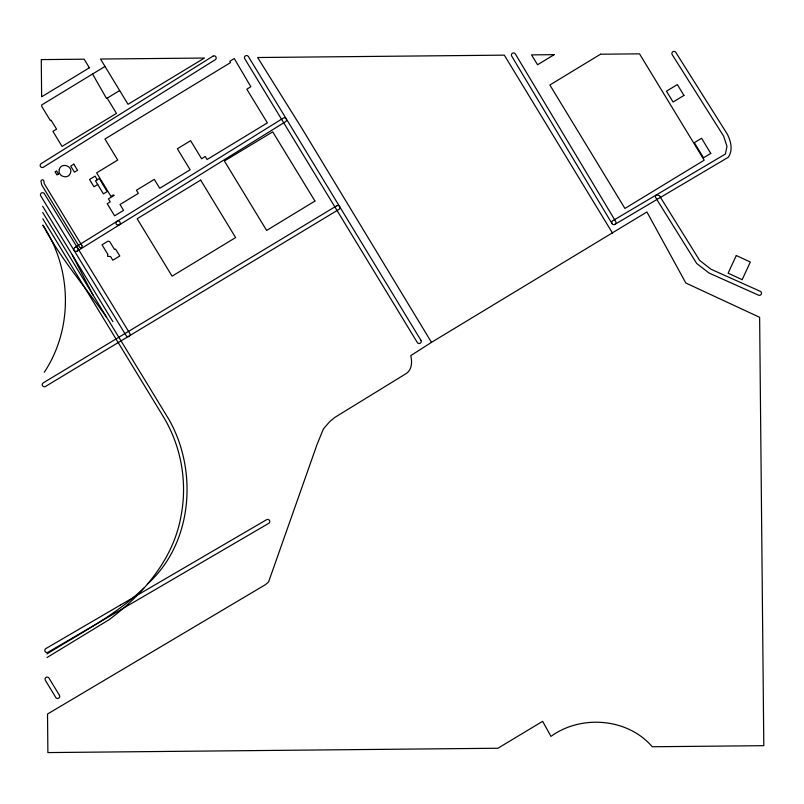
<?xml version="1.0" encoding="UTF-8"?>
<svg xmlns="http://www.w3.org/2000/svg" width="804" height="804" viewBox="0 0 804 804"><rect width="100%" height="100%" fill="white"/><g stroke="black" fill="none" stroke-linecap="round" stroke-linejoin="round"><path stroke-width="1.21" d="M44.26 372.302C73.264 328.635 71.978 269.189 43.225 225.703L42.863 225.11L43.125 225.542M46.984 657.551L108.852 619.854C142.901 594.558 173.192 559.634 180.89 516.681C187.734 482.44 181.222 445.818 162.951 416.05L42.803 218.799M147.444 584.026C192.689 543.494 198.106 471.134 169.111 419.748L42.743 212.477M143.725 588.146C115.424 615.472 80.048 633.341 46.954 653.964M431.487 342.353L410.774 355.629C412.261 362.132 412.12 370.071 405.668 373.88L334.846 417.397L329.821 421.507L323.399 428.924L317.047 444.491L268.596 581.905L265.561 584.588L47.526 714.022L47.888 752.584L497.927 748.243L542.64 721.309L550.961 736.374C581.101 714.465 627.693 718.042 652.255 746.755L763.8 745.68L759.629 317.309L685.832 283.018L646.918 211.965L431.487 342.353L301.952 128.459L257.632 57.526L504.309 55.144L612.507 233.09M74.802 247.562L283.38 118.067A2.121 2.121 0 0 1 286.274 118.851A2.121 2.121 0 0 1 285.49 121.746L77.084 251.139M97.706 184.458L94.008 186.769L89.545 179.483L95.053 176.106L97.304 179.754L99.254 178.568L99.746 179.382L100.369 179.001L96.631 172.86L117.726 160.036L104.952 139.022L230.567 62.581L229.773 61.275L234.286 58.541L250.838 86.731L246.818 89.214L267.38 122.891L207.08 159.524L205.221 156.458L201.613 158.77L190.608 140.69L177.362 148.75L190.146 169.785L159.735 188.287L154.298 179.362L136.449 190.226L138.358 193.372L120.027 204.517L123.575 210.377L114.59 215.824L107.213 203.683L110.218 201.854L108.409 198.879L114.238 195.342L113.284 194.93L110.932 196.357L100.982 179.995L100.359 180.387L107.173 191.603L103.425 193.875L95.505 180.85L97.304 179.754M105.012 66.441L128.037 104.309L204.427 58.039L100.51 59.034L105.012 66.441L41.718 104.952L41.728 106.379L50.371 120.58L51.044 120.178L56.581 129.142L52.913 131.343L62.059 146.418L116.469 113.384L107.193 98.128M119.675 90.561L106.54 98.53L92.56 74.018M614.929 224.366L656.848 199.553L696.686 263.471L708.977 272.998L758.524 295.168A2.121 2.121 0 0 0 761.328 294.093A2.121 2.121 0 0 0 760.262 291.299L710.947 269.229L699.601 260.365L659.35 195.553L656.476 194.849A2.121 2.121 0 0 0 655.732 197.754A2.121 2.121 0 0 0 658.627 198.498L728.364 157.222C733.087 150.097 730.947 141.584 727.499 134.459L675.792 52.381A2.121 2.121 0 0 0 672.868 51.717A2.121 2.121 0 0 0 672.204 54.642L723.56 136.037L726.997 146.348L725.399 154.046L612.769 220.718A2.121 2.121 0 0 0 612.025 223.623A2.121 2.121 0 0 0 614.929 224.366A2.121 2.121 0 0 0 615.663 221.452L515.354 53.968A2.121 2.121 0 0 0 512.449 53.235A2.121 2.121 0 0 0 511.716 56.139L612.025 223.633M106.379 317.027C85.123 286.686 60.601 258.667 43.225 225.703M42.682 206.266L112.892 321.65M72.26 254.878L93.043 295.098M107.736 254.175L107.575 256.315L110.56 256.536L112.811 260.215L119.786 255.973L115.595 249.109L114.5 249.471L109.686 241.552L108.017 241.15L102.018 244.798L107.736 254.175M59.275 169.604C57.295 176.227 67.727 179.845 70.29 173.433C73.687 166.147 61.154 161.745 59.275 169.604M736.293 255.521L728.122 273.189L742.162 279.671L750.323 262.014L736.293 255.521M212.97 56.149L41.165 163.614A2.121 2.121 0 0 0 40.491 166.539A2.121 2.121 0 0 0 43.416 167.212L215.211 59.737A2.121 2.121 0 0 0 215.884 56.823A2.121 2.121 0 0 0 212.97 56.149M73.797 164.157L70.702 166.076L74.47 172.177L77.576 170.277L73.797 164.157M89.365 67.787L41.637 96.822L41.275 59.607L84.169 59.194L89.365 67.787M200.678 180.116L137.162 218.738L172.096 276.184L235.612 237.572L200.678 180.116M314.957 201.05L266.637 230.446L224.396 160.991L272.707 131.856L314.957 201.05M600.498 54.22L549.856 85.013L624.919 208.447L704.183 160.207L639.522 53.838L600.498 54.22M683.933 95.425L673.079 102.038L666.486 91.184L677.34 84.581L683.933 95.425M710.766 153.403L703.52 157.805L694.334 142.68L701.58 138.288L710.766 153.403M554.187 54.662L537.554 64.762L531.544 54.883L554.187 54.662M58.471 174.006L56.943 174.93L55.084 171.795L56.602 170.9L58.471 174.006M336.675 205.814L43.295 382.835A2.121 2.121 0 0 0 42.562 385.749A2.121 2.121 0 0 0 45.476 386.473L338.876 209.442A2.121 2.121 0 0 0 339.589 206.527A2.121 2.121 0 0 0 336.675 205.814M120.268 605.131L45.848 648.597A2.121 2.121 0 0 0 45.084 651.501A2.121 2.121 0 0 0 47.989 652.255L268.727 523.354A2.121 2.121 0 0 0 269.491 520.449A2.121 2.121 0 0 0 266.596 519.696L120.268 605.131M77.747 248.245L44.381 193.694A2.121 2.121 0 0 0 41.466 192.99A2.121 2.121 0 0 0 40.763 195.905L126.168 335.64A2.121 2.121 0 0 0 129.082 336.353A2.121 2.121 0 0 0 129.786 333.439L77.747 248.245M420.934 340.313L248.376 56.531A2.121 2.121 0 0 0 245.471 55.818A2.121 2.121 0 0 0 244.758 58.732L417.316 342.514A2.121 2.121 0 0 0 420.221 343.218A2.121 2.121 0 0 0 420.934 340.313M81.918 245.572L44.26 183.664L43.838 181A1.417 1.417 0 0 0 42.22 179.835A1.417 1.417 0 0 0 41.044 181.443L41.697 184.9L79.506 247.039A1.417 1.417 0 0 0 81.445 247.521A1.417 1.417 0 0 0 81.918 245.572M59.406 695.269L49.004 678.114A2.121 2.121 0 0 0 46.099 677.4A2.121 2.121 0 0 0 45.386 680.315L55.777 697.47A2.121 2.121 0 0 0 58.692 698.184A2.121 2.121 0 0 0 59.406 695.269M74.481 250.888A2.121 2.121 0 0 0 77.998 249.843A2.121 2.121 0 0 0 75.345 247.32A2.121 2.121 0 0 0 74.481 250.888M116.65 224.557A2.121 2.121 0 0 0 120.158 223.492A2.121 2.121 0 0 0 117.474 220.979A2.121 2.121 0 0 0 116.65 224.557"/></g></svg>
